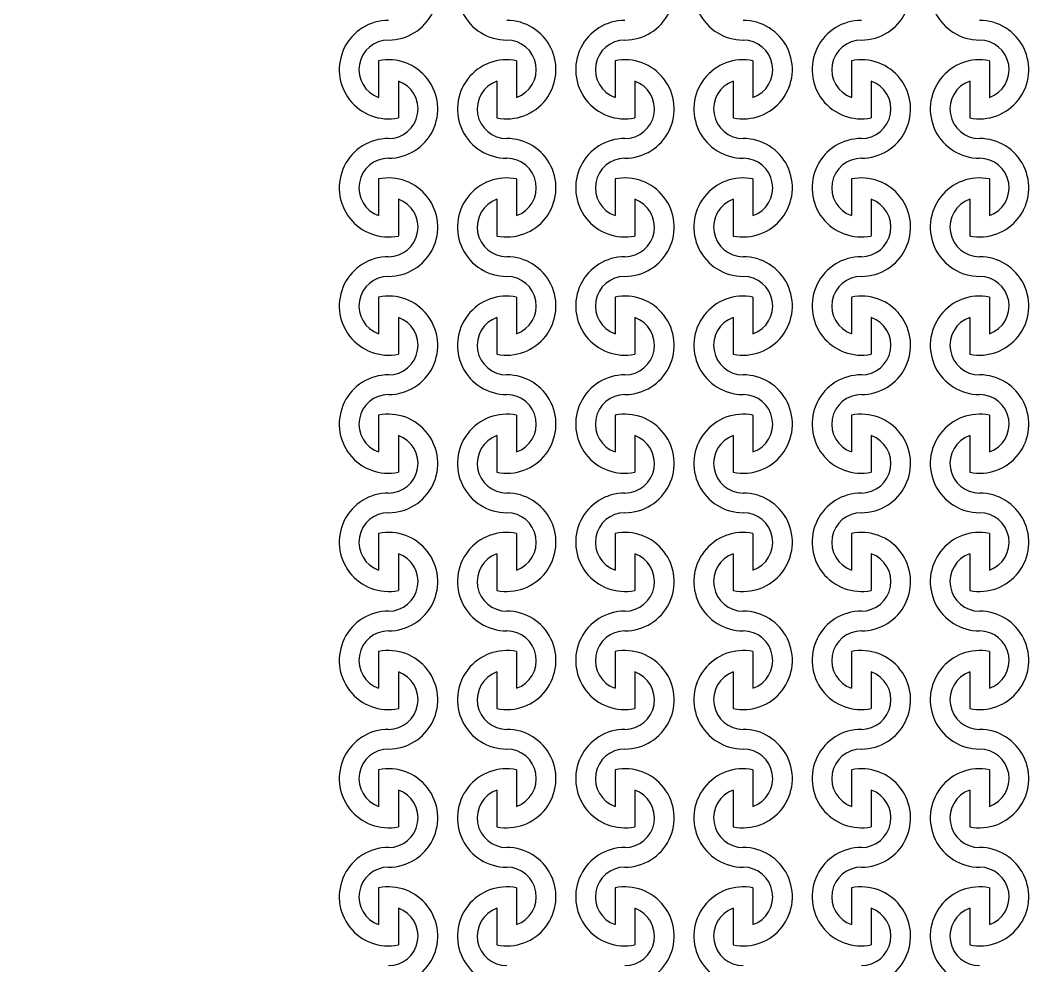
# Model space of a CAD drawing. Header units: millimetres. Extents: x 45556 to 173556, y 25313 to 153313.
# Drawn here: x 132320 to 134905, y 105288 to 107688 of the extents above; entities that cross this region are included whole.
import ezdxf

# ---------------------------------------------------------------- set-up
doc = ezdxf.new("R2010")
doc.units = ezdxf.units.MM
doc.layers.add('CLEAR', color=140, linetype='Continuous')

msp = doc.modelspace()

# ---------------------------------------------------------------- linework, layer by layer
for radius in [25000, 15000]:
    msp.add_circle((127056.2, 103313.2), radius)
at = {"layer": 'CLEAR'}
for p, q in [((133229.8, 107585.7), (133229.8, 107492.5)), ((133229.8, 107585.7), (133229.8, 107492.5)), ((133229.8, 107585.7), (133229.8, 107492.5)), ((133229.8, 107585.7), (133229.8, 107492.5)), ((133579.8, 107585.7), (133579.8, 107492.5)), ((133579.8, 107585.7), (133579.8, 107492.5)), ((133579.8, 107585.7), (133579.8, 107492.5)), ((133579.8, 107585.7), (133579.8, 107492.5)), ((133829.8, 107585.7), (133829.8, 107492.5)), ((133829.8, 107585.7), (133829.8, 107492.5)), ((133829.8, 107585.7), (133829.8, 107492.5)), ((133829.8, 107585.7), (133829.8, 107492.5)), ((134179.8, 107585.7), (134179.8, 107492.5)), ((134179.8, 107585.7), (134179.8, 107492.5)), ((134179.8, 107585.7), (134179.8, 107492.5)), ((134179.8, 107585.7), (134179.8, 107492.5)), ((134429.8, 107585.7), (134429.8, 107492.5)), ((134429.8, 107585.7), (134429.8, 107492.5)), ((134429.8, 107585.7), (134429.8, 107492.5)), ((134429.8, 107585.7), (134429.8, 107492.5)), ((134779.8, 107585.7), (134779.8, 107492.5)), ((134779.8, 107585.7), (134779.8, 107492.5)), ((134779.8, 107585.7), (134779.8, 107492.5)), ((134779.8, 107585.7), (134779.8, 107492.5)), ((133279.8, 107533.9), (133279.8, 107440.8)), ((133279.8, 107533.9), (133279.8, 107440.8)), ((133279.8, 107533.9), (133279.8, 107440.8)), ((133279.8, 107533.9), (133279.8, 107440.8)), ((133529.8, 107533.9), (133529.8, 107440.8)), ((133529.8, 107533.9), (133529.8, 107440.8)), ((133529.8, 107533.9), (133529.8, 107440.8)), ((133529.8, 107533.9), (133529.8, 107440.8)), ((133879.8, 107533.9), (133879.8, 107440.8)), ((133879.8, 107533.9), (133879.8, 107440.8)), ((133879.8, 107533.9), (133879.8, 107440.8)), ((133879.8, 107533.9), (133879.8, 107440.8)), ((134129.8, 107533.9), (134129.8, 107440.8)), ((134129.8, 107533.9), (134129.8, 107440.8)), ((134129.8, 107533.9), (134129.8, 107440.8)), ((134129.8, 107533.9), (134129.8, 107440.8)), ((134479.8, 107533.9), (134479.8, 107440.8)), ((134479.8, 107533.9), (134479.8, 107440.8)), ((134479.8, 107533.9), (134479.8, 107440.8)), ((134479.8, 107533.9), (134479.8, 107440.8)), ((134729.8, 107533.9), (134729.8, 107440.8)), ((134729.8, 107533.9), (134729.8, 107440.8)), ((134729.8, 107533.9), (134729.8, 107440.8)), ((134729.8, 107533.9), (134729.8, 107440.8)), ((133229.8, 107285.7), (133229.8, 107192.5)), ((133229.8, 107285.7), (133229.8, 107192.5)), ((133229.8, 107285.7), (133229.8, 107192.5)), ((133229.8, 107285.7), (133229.8, 107192.5)), ((133579.8, 107285.7), (133579.8, 107192.5)), ((133579.8, 107285.7), (133579.8, 107192.5)), ((133579.8, 107285.7), (133579.8, 107192.5)), ((133579.8, 107285.7), (133579.8, 107192.5)), ((133829.8, 107285.7), (133829.8, 107192.5)), ((133829.8, 107285.7), (133829.8, 107192.5)), ((133829.8, 107285.7), (133829.8, 107192.5)), ((133829.8, 107285.7), (133829.8, 107192.5)), ((134179.8, 107285.7), (134179.8, 107192.5)), ((134179.8, 107285.7), (134179.8, 107192.5)), ((134179.8, 107285.7), (134179.8, 107192.5)), ((134179.8, 107285.7), (134179.8, 107192.5)), ((134429.8, 107285.7), (134429.8, 107192.5)), ((134429.8, 107285.7), (134429.8, 107192.5)), ((134429.8, 107285.7), (134429.8, 107192.5)), ((134429.8, 107285.7), (134429.8, 107192.5)), ((134779.8, 107285.7), (134779.8, 107192.5)), ((134779.8, 107285.7), (134779.8, 107192.5)), ((134779.8, 107285.7), (134779.8, 107192.5)), ((134779.8, 107285.7), (134779.8, 107192.5)), ((133279.8, 107233.9), (133279.8, 107140.8)), ((133279.8, 107233.9), (133279.8, 107140.8)), ((133279.8, 107233.9), (133279.8, 107140.8)), ((133279.8, 107233.9), (133279.8, 107140.8)), ((133529.8, 107233.9), (133529.8, 107140.8)), ((133529.8, 107233.9), (133529.8, 107140.8)), ((133529.8, 107233.9), (133529.8, 107140.8)), ((133529.8, 107233.9), (133529.8, 107140.8)), ((133879.8, 107233.9), (133879.8, 107140.8)), ((133879.8, 107233.9), (133879.8, 107140.8)), ((133879.8, 107233.9), (133879.8, 107140.8)), ((133879.8, 107233.9), (133879.8, 107140.8)), ((134129.8, 107233.9), (134129.8, 107140.8)), ((134129.8, 107233.9), (134129.8, 107140.8)), ((134129.8, 107233.9), (134129.8, 107140.8)), ((134129.8, 107233.9), (134129.8, 107140.8)), ((134479.8, 107233.9), (134479.8, 107140.8)), ((134479.8, 107233.9), (134479.8, 107140.8)), ((134479.8, 107233.9), (134479.8, 107140.8)), ((134479.8, 107233.9), (134479.8, 107140.8)), ((134729.8, 107233.9), (134729.8, 107140.8)), ((134729.8, 107233.9), (134729.8, 107140.8)), ((134729.8, 107233.9), (134729.8, 107140.8)), ((134729.8, 107233.9), (134729.8, 107140.8)), ((133229.8, 106985.7), (133229.8, 106892.5)), ((133229.8, 106985.7), (133229.8, 106892.5)), ((133229.8, 106985.7), (133229.8, 106892.5)), ((133229.8, 106985.7), (133229.8, 106892.5)), ((133579.8, 106985.7), (133579.8, 106892.5)), ((133579.8, 106985.7), (133579.8, 106892.5)), ((133579.8, 106985.7), (133579.8, 106892.5)), ((133579.8, 106985.7), (133579.8, 106892.5)), ((133829.8, 106985.7), (133829.8, 106892.5)), ((133829.8, 106985.7), (133829.8, 106892.5)), ((133829.8, 106985.7), (133829.8, 106892.5)), ((133829.8, 106985.7), (133829.8, 106892.5)), ((134179.8, 106985.7), (134179.8, 106892.5)), ((134179.8, 106985.7), (134179.8, 106892.5)), ((134179.8, 106985.7), (134179.8, 106892.5)), ((134179.8, 106985.7), (134179.8, 106892.5)), ((134429.8, 106985.7), (134429.8, 106892.5)), ((134429.8, 106985.7), (134429.8, 106892.5)), ((134429.8, 106985.7), (134429.8, 106892.5)), ((134429.8, 106985.7), (134429.8, 106892.5)), ((134779.8, 106985.7), (134779.8, 106892.5)), ((134779.8, 106985.7), (134779.8, 106892.5)), ((134779.8, 106985.7), (134779.8, 106892.5)), ((134779.8, 106985.7), (134779.8, 106892.5)), ((133279.8, 106933.9), (133279.8, 106840.8)), ((133279.8, 106933.9), (133279.8, 106840.8)), ((133279.8, 106933.9), (133279.8, 106840.8)), ((133279.8, 106933.9), (133279.8, 106840.8)), ((133529.8, 106933.9), (133529.8, 106840.8)), ((133529.8, 106933.9), (133529.8, 106840.8)), ((133529.8, 106933.9), (133529.8, 106840.8)), ((133529.8, 106933.9), (133529.8, 106840.8)), ((133879.8, 106933.9), (133879.8, 106840.8)), ((133879.8, 106933.9), (133879.8, 106840.8)), ((133879.8, 106933.9), (133879.8, 106840.8)), ((133879.8, 106933.9), (133879.8, 106840.8)), ((134129.8, 106933.9), (134129.8, 106840.8)), ((134129.8, 106933.9), (134129.8, 106840.8)), ((134129.8, 106933.9), (134129.8, 106840.8)), ((134129.8, 106933.9), (134129.8, 106840.8)), ((134479.8, 106933.9), (134479.8, 106840.8)), ((134479.8, 106933.9), (134479.8, 106840.8)), ((134479.8, 106933.9), (134479.8, 106840.8)), ((134479.8, 106933.9), (134479.8, 106840.8)), ((134729.8, 106933.9), (134729.8, 106840.8)), ((134729.8, 106933.9), (134729.8, 106840.8)), ((134729.8, 106933.9), (134729.8, 106840.8)), ((134729.8, 106933.9), (134729.8, 106840.8)), ((133229.8, 106685.7), (133229.8, 106592.5)), ((133229.8, 106685.7), (133229.8, 106592.5)), ((133229.8, 106685.7), (133229.8, 106592.5)), ((133229.8, 106685.7), (133229.8, 106592.5)), ((133579.8, 106685.7), (133579.8, 106592.5)), ((133579.8, 106685.7), (133579.8, 106592.5)), ((133579.8, 106685.7), (133579.8, 106592.5)), ((133579.8, 106685.7), (133579.8, 106592.5)), ((133829.8, 106685.7), (133829.8, 106592.5)), ((133829.8, 106685.7), (133829.8, 106592.5)), ((133829.8, 106685.7), (133829.8, 106592.5)), ((133829.8, 106685.7), (133829.8, 106592.5)), ((134179.8, 106685.7), (134179.8, 106592.5)), ((134179.8, 106685.7), (134179.8, 106592.5)), ((134179.8, 106685.7), (134179.8, 106592.5)), ((134179.8, 106685.7), (134179.8, 106592.5)), ((134429.8, 106685.7), (134429.8, 106592.5)), ((134429.8, 106685.7), (134429.8, 106592.5)), ((134429.8, 106685.7), (134429.8, 106592.5)), ((134429.8, 106685.7), (134429.8, 106592.5)), ((134779.8, 106685.7), (134779.8, 106592.5)), ((134779.8, 106685.7), (134779.8, 106592.5)), ((134779.8, 106685.7), (134779.8, 106592.5)), ((134779.8, 106685.7), (134779.8, 106592.5)), ((133279.8, 106633.9), (133279.8, 106540.8)), ((133279.8, 106633.9), (133279.8, 106540.8)), ((133279.8, 106633.9), (133279.8, 106540.8)), ((133279.8, 106633.9), (133279.8, 106540.8)), ((133529.8, 106633.9), (133529.8, 106540.8)), ((133529.8, 106633.9), (133529.8, 106540.8)), ((133529.8, 106633.9), (133529.8, 106540.8)), ((133529.8, 106633.9), (133529.8, 106540.8)), ((133879.8, 106633.9), (133879.8, 106540.8)), ((133879.8, 106633.9), (133879.8, 106540.8)), ((133879.8, 106633.9), (133879.8, 106540.8)), ((133879.8, 106633.9), (133879.8, 106540.8)), ((134129.8, 106633.9), (134129.8, 106540.8)), ((134129.8, 106633.9), (134129.8, 106540.8)), ((134129.8, 106633.9), (134129.8, 106540.8)), ((134129.8, 106633.9), (134129.8, 106540.8)), ((134479.8, 106633.9), (134479.8, 106540.8)), ((134479.8, 106633.9), (134479.8, 106540.8)), ((134479.8, 106633.9), (134479.8, 106540.8)), ((134479.8, 106633.9), (134479.8, 106540.8)), ((134729.8, 106633.9), (134729.8, 106540.8)), ((134729.8, 106633.9), (134729.8, 106540.8)), ((134729.8, 106633.9), (134729.8, 106540.8)), ((134729.8, 106633.9), (134729.8, 106540.8)), ((133229.8, 106385.7), (133229.8, 106292.5)), ((133229.8, 106385.7), (133229.8, 106292.5)), ((133229.8, 106385.7), (133229.8, 106292.5)), ((133229.8, 106385.7), (133229.8, 106292.5)), ((133579.8, 106385.7), (133579.8, 106292.5)), ((133579.8, 106385.7), (133579.8, 106292.5)), ((133579.8, 106385.7), (133579.8, 106292.5)), ((133579.8, 106385.7), (133579.8, 106292.5)), ((133829.8, 106385.7), (133829.8, 106292.5)), ((133829.8, 106385.7), (133829.8, 106292.5)), ((133829.8, 106385.7), (133829.8, 106292.5)), ((133829.8, 106385.7), (133829.8, 106292.5)), ((134179.8, 106385.7), (134179.8, 106292.5)), ((134179.8, 106385.7), (134179.8, 106292.5)), ((134179.8, 106385.7), (134179.8, 106292.5)), ((134179.8, 106385.7), (134179.8, 106292.5)), ((134429.8, 106385.7), (134429.8, 106292.5)), ((134429.8, 106385.7), (134429.8, 106292.5)), ((134429.8, 106385.7), (134429.8, 106292.5)), ((134429.8, 106385.7), (134429.8, 106292.5)), ((134779.8, 106385.7), (134779.8, 106292.5)), ((134779.8, 106385.7), (134779.8, 106292.5)), ((134779.8, 106385.7), (134779.8, 106292.5)), ((134779.8, 106385.7), (134779.8, 106292.5)), ((133279.8, 106333.9), (133279.8, 106240.8)), ((133279.8, 106333.9), (133279.8, 106240.8)), ((133279.8, 106333.9), (133279.8, 106240.8)), ((133279.8, 106333.9), (133279.8, 106240.8)), ((133529.8, 106333.9), (133529.8, 106240.8)), ((133529.8, 106333.9), (133529.8, 106240.8)), ((133529.8, 106333.9), (133529.8, 106240.8)), ((133529.8, 106333.9), (133529.8, 106240.8)), ((133879.8, 106333.9), (133879.8, 106240.8)), ((133879.8, 106333.9), (133879.8, 106240.8)), ((133879.8, 106333.9), (133879.8, 106240.8)), ((133879.8, 106333.9), (133879.8, 106240.8)), ((134129.8, 106333.9), (134129.8, 106240.8)), ((134129.8, 106333.9), (134129.8, 106240.8)), ((134129.8, 106333.9), (134129.8, 106240.8)), ((134129.8, 106333.9), (134129.8, 106240.8)), ((134479.8, 106333.9), (134479.8, 106240.8)), ((134479.8, 106333.9), (134479.8, 106240.8)), ((134479.8, 106333.9), (134479.8, 106240.8)), ((134479.8, 106333.9), (134479.8, 106240.8)), ((134729.8, 106333.9), (134729.8, 106240.8)), ((134729.8, 106333.9), (134729.8, 106240.8)), ((134729.8, 106333.9), (134729.8, 106240.8)), ((134729.8, 106333.9), (134729.8, 106240.8)), ((133229.8, 106085.7), (133229.8, 105992.5)), ((133229.8, 106085.7), (133229.8, 105992.5)), ((133229.8, 106085.7), (133229.8, 105992.5)), ((133229.8, 106085.7), (133229.8, 105992.5)), ((133579.8, 106085.7), (133579.8, 105992.5)), ((133579.8, 106085.7), (133579.8, 105992.5)), ((133579.8, 106085.7), (133579.8, 105992.5)), ((133579.8, 106085.7), (133579.8, 105992.5)), ((133829.8, 106085.7), (133829.8, 105992.5)), ((133829.8, 106085.7), (133829.8, 105992.5)), ((133829.8, 106085.7), (133829.8, 105992.5)), ((133829.8, 106085.7), (133829.8, 105992.5)), ((134179.8, 106085.7), (134179.8, 105992.5)), ((134179.8, 106085.7), (134179.8, 105992.5)), ((134179.8, 106085.7), (134179.8, 105992.5)), ((134179.8, 106085.7), (134179.8, 105992.5)), ((134429.8, 106085.7), (134429.8, 105992.5)), ((134429.8, 106085.7), (134429.8, 105992.5)), ((134429.8, 106085.7), (134429.8, 105992.5)), ((134429.8, 106085.7), (134429.8, 105992.5)), ((134779.8, 106085.7), (134779.8, 105992.5)), ((134779.8, 106085.7), (134779.8, 105992.5)), ((134779.8, 106085.7), (134779.8, 105992.5)), ((134779.8, 106085.7), (134779.8, 105992.5)), ((133279.8, 106033.9), (133279.8, 105940.8)), ((133279.8, 106033.9), (133279.8, 105940.8)), ((133279.8, 106033.9), (133279.8, 105940.8)), ((133279.8, 106033.9), (133279.8, 105940.8)), ((133529.8, 106033.9), (133529.8, 105940.8)), ((133529.8, 106033.9), (133529.8, 105940.8)), ((133529.8, 106033.9), (133529.8, 105940.8)), ((133529.8, 106033.9), (133529.8, 105940.8)), ((133879.8, 106033.9), (133879.8, 105940.8)), ((133879.8, 106033.9), (133879.8, 105940.8)), ((133879.8, 106033.9), (133879.8, 105940.8)), ((133879.8, 106033.9), (133879.8, 105940.8)), ((134129.8, 106033.9), (134129.8, 105940.8)), ((134129.8, 106033.9), (134129.8, 105940.8)), ((134129.8, 106033.9), (134129.8, 105940.8)), ((134129.8, 106033.9), (134129.8, 105940.8)), ((134479.8, 106033.9), (134479.8, 105940.8)), ((134479.8, 106033.9), (134479.8, 105940.8)), ((134479.8, 106033.9), (134479.8, 105940.8)), ((134479.8, 106033.9), (134479.8, 105940.8)), ((134729.8, 106033.9), (134729.8, 105940.8)), ((134729.8, 106033.9), (134729.8, 105940.8)), ((134729.8, 106033.9), (134729.8, 105940.8)), ((134729.8, 106033.9), (134729.8, 105940.8)), ((133229.8, 105785.7), (133229.8, 105692.5)), ((133229.8, 105785.7), (133229.8, 105692.5)), ((133229.8, 105785.7), (133229.8, 105692.5)), ((133229.8, 105785.7), (133229.8, 105692.5)), ((133579.8, 105785.7), (133579.8, 105692.5)), ((133579.8, 105785.7), (133579.8, 105692.5)), ((133579.8, 105785.7), (133579.8, 105692.5)), ((133579.8, 105785.7), (133579.8, 105692.5)), ((133829.8, 105785.7), (133829.8, 105692.5)), ((133829.8, 105785.7), (133829.8, 105692.5)), ((133829.8, 105785.7), (133829.8, 105692.5)), ((133829.8, 105785.7), (133829.8, 105692.5)), ((134179.8, 105785.7), (134179.8, 105692.5)), ((134179.8, 105785.7), (134179.8, 105692.5)), ((134179.8, 105785.7), (134179.8, 105692.5)), ((134179.8, 105785.7), (134179.8, 105692.5)), ((134429.8, 105785.7), (134429.8, 105692.5)), ((134429.8, 105785.7), (134429.8, 105692.5)), ((134429.8, 105785.7), (134429.8, 105692.5)), ((134429.8, 105785.7), (134429.8, 105692.5)), ((134779.8, 105785.7), (134779.8, 105692.5)), ((134779.8, 105785.7), (134779.8, 105692.5)), ((134779.8, 105785.7), (134779.8, 105692.5)), ((134779.8, 105785.7), (134779.8, 105692.5)), ((133279.8, 105733.9), (133279.8, 105640.8)), ((133279.8, 105733.9), (133279.8, 105640.8)), ((133279.8, 105733.9), (133279.8, 105640.8)), ((133279.8, 105733.9), (133279.8, 105640.8)), ((133529.8, 105733.9), (133529.8, 105640.8)), ((133529.8, 105733.9), (133529.8, 105640.8)), ((133529.8, 105733.9), (133529.8, 105640.8)), ((133529.8, 105733.9), (133529.8, 105640.8)), ((133879.8, 105733.9), (133879.8, 105640.8)), ((133879.8, 105733.9), (133879.8, 105640.8)), ((133879.8, 105733.9), (133879.8, 105640.8)), ((133879.8, 105733.9), (133879.8, 105640.8)), ((134129.8, 105733.9), (134129.8, 105640.8)), ((134129.8, 105733.9), (134129.8, 105640.8)), ((134129.8, 105733.9), (134129.8, 105640.8)), ((134129.8, 105733.9), (134129.8, 105640.8)), ((134479.8, 105733.9), (134479.8, 105640.8)), ((134479.8, 105733.9), (134479.8, 105640.8)), ((134479.8, 105733.9), (134479.8, 105640.8)), ((134479.8, 105733.9), (134479.8, 105640.8)), ((134729.8, 105733.9), (134729.8, 105640.8)), ((134729.8, 105733.9), (134729.8, 105640.8)), ((134729.8, 105733.9), (134729.8, 105640.8)), ((134729.8, 105733.9), (134729.8, 105640.8)), ((133229.8, 105485.7), (133229.8, 105392.5)), ((133229.8, 105485.7), (133229.8, 105392.5)), ((133229.8, 105485.7), (133229.8, 105392.5)), ((133229.8, 105485.7), (133229.8, 105392.5)), ((133579.8, 105485.7), (133579.8, 105392.5)), ((133579.8, 105485.7), (133579.8, 105392.5)), ((133579.8, 105485.7), (133579.8, 105392.5)), ((133579.8, 105485.7), (133579.8, 105392.5)), ((133829.8, 105485.7), (133829.8, 105392.5)), ((133829.8, 105485.7), (133829.8, 105392.5)), ((133829.8, 105485.7), (133829.8, 105392.5)), ((133829.8, 105485.7), (133829.8, 105392.5)), ((134179.8, 105485.7), (134179.8, 105392.5)), ((134179.8, 105485.7), (134179.8, 105392.5)), ((134179.8, 105485.7), (134179.8, 105392.5)), ((134179.8, 105485.7), (134179.8, 105392.5)), ((134429.8, 105485.7), (134429.8, 105392.5)), ((134429.8, 105485.7), (134429.8, 105392.5)), ((134429.8, 105485.7), (134429.8, 105392.5)), ((134429.8, 105485.7), (134429.8, 105392.5)), ((134779.8, 105485.7), (134779.8, 105392.5)), ((134779.8, 105485.7), (134779.8, 105392.5)), ((134779.8, 105485.7), (134779.8, 105392.5)), ((134779.8, 105485.7), (134779.8, 105392.5)), ((133279.8, 105433.9), (133279.8, 105340.8)), ((133279.8, 105433.9), (133279.8, 105340.8)), ((133279.8, 105433.9), (133279.8, 105340.8)), ((133279.8, 105433.9), (133279.8, 105340.8)), ((133529.8, 105433.9), (133529.8, 105340.8)), ((133529.8, 105433.9), (133529.8, 105340.8)), ((133529.8, 105433.9), (133529.8, 105340.8)), ((133529.8, 105433.9), (133529.8, 105340.8)), ((133879.8, 105433.9), (133879.8, 105340.8)), ((133879.8, 105433.9), (133879.8, 105340.8)), ((133879.8, 105433.9), (133879.8, 105340.8)), ((133879.8, 105433.9), (133879.8, 105340.8)), ((134129.8, 105433.9), (134129.8, 105340.8)), ((134129.8, 105433.9), (134129.8, 105340.8)), ((134129.8, 105433.9), (134129.8, 105340.8)), ((134129.8, 105433.9), (134129.8, 105340.8)), ((134479.8, 105433.9), (134479.8, 105340.8)), ((134479.8, 105433.9), (134479.8, 105340.8)), ((134479.8, 105433.9), (134479.8, 105340.8)), ((134479.8, 105433.9), (134479.8, 105340.8)), ((134729.8, 105433.9), (134729.8, 105340.8)), ((134729.8, 105433.9), (134729.8, 105340.8)), ((134729.8, 105433.9), (134729.8, 105340.8)), ((134729.8, 105433.9), (134729.8, 105340.8))]:
    msp.add_line(p, q, dxfattribs=at)
for centre, radius, start, end in [((133254.8, 107763.2), 125, 270, 101.537), ((133254.8, 107763.2), 125, 270, 101.537), ((133554.8, 107763.2), 125, 78.463, 270), ((133554.8, 107763.2), 125, 78.463, 270), ((133854.8, 107763.2), 125, 270, 101.537), ((133854.8, 107763.2), 125, 270, 101.537), ((134154.8, 107763.2), 125, 78.463, 270), ((134154.8, 107763.2), 125, 78.463, 270), ((134454.8, 107763.2), 125, 270, 101.537), ((134454.8, 107763.2), 125, 270, 101.537), ((134754.8, 107763.2), 125, 78.463, 270), ((134754.8, 107763.2), 125, 78.463, 270), ((133254.8, 107563.2), 125, 90, 281.537), ((133254.8, 107563.2), 125, 90, 281.537), ((133554.8, 107563.2), 125, 258.463, 90), ((133554.8, 107563.2), 125, 258.463, 90), ((133854.8, 107563.2), 125, 90, 281.537), ((133854.8, 107563.2), 125, 90, 281.537), ((134154.8, 107563.2), 125, 258.463, 90), ((134154.8, 107563.2), 125, 258.463, 90), ((134454.8, 107563.2), 125, 90, 281.537), ((134454.8, 107563.2), 125, 90, 281.537), ((134754.8, 107563.2), 125, 258.463, 90), ((134754.8, 107563.2), 125, 258.463, 90), ((133254.8, 107563.2), 75, 90, 250.5288), ((133254.8, 107563.2), 75, 90, 250.5288), ((133554.8, 107563.2), 75, 289.4712, 90), ((133554.8, 107563.2), 75, 289.4712, 90), ((133854.8, 107563.2), 75, 90, 250.5288), ((133854.8, 107563.2), 75, 90, 250.5288), ((134154.8, 107563.2), 75, 289.4712, 90), ((134154.8, 107563.2), 75, 289.4712, 90), ((134454.8, 107563.2), 75, 90, 250.5288), ((134454.8, 107563.2), 75, 90, 250.5288), ((134754.8, 107563.2), 75, 289.4712, 90), ((134754.8, 107563.2), 75, 289.4712, 90), ((133254.8, 107463.2), 125, 270, 101.537), ((133254.8, 107463.2), 125, 270, 101.537), ((133554.8, 107463.2), 125, 78.463, 270), ((133554.8, 107463.2), 125, 78.463, 270), ((133854.8, 107463.2), 125, 270, 101.537), ((133854.8, 107463.2), 125, 270, 101.537), ((134154.8, 107463.2), 125, 78.463, 270), ((134154.8, 107463.2), 125, 78.463, 270), ((134454.8, 107463.2), 125, 270, 101.537), ((134454.8, 107463.2), 125, 270, 101.537), ((134754.8, 107463.2), 125, 78.463, 270), ((134754.8, 107463.2), 125, 78.463, 270), ((133254.8, 107463.2), 75, 270, 70.5288), ((133254.8, 107463.2), 75, 270, 70.5288), ((133554.8, 107463.2), 75, 109.4712, 270), ((133554.8, 107463.2), 75, 109.4712, 270), ((133854.8, 107463.2), 75, 270, 70.5288), ((133854.8, 107463.2), 75, 270, 70.5288), ((134154.8, 107463.2), 75, 109.4712, 270), ((134154.8, 107463.2), 75, 109.4712, 270), ((134454.8, 107463.2), 75, 270, 70.5288), ((134454.8, 107463.2), 75, 270, 70.5288), ((134754.8, 107463.2), 75, 109.4712, 270), ((134754.8, 107463.2), 75, 109.4712, 270), ((133254.8, 107263.2), 125, 90, 281.537), ((133254.8, 107263.2), 125, 90, 281.537), ((133554.8, 107263.2), 125, 258.463, 90), ((133554.8, 107263.2), 125, 258.463, 90), ((133854.8, 107263.2), 125, 90, 281.537), ((133854.8, 107263.2), 125, 90, 281.537), ((134154.8, 107263.2), 125, 258.463, 90), ((134154.8, 107263.2), 125, 258.463, 90), ((134454.8, 107263.2), 125, 90, 281.537), ((134454.8, 107263.2), 125, 90, 281.537), ((134754.8, 107263.2), 125, 258.463, 90), ((134754.8, 107263.2), 125, 258.463, 90), ((133254.8, 107263.2), 75, 90, 250.5288), ((133254.8, 107263.2), 75, 90, 250.5288), ((133554.8, 107263.2), 75, 289.4712, 90), ((133554.8, 107263.2), 75, 289.4712, 90), ((133854.8, 107263.2), 75, 90, 250.5288), ((133854.8, 107263.2), 75, 90, 250.5288), ((134154.8, 107263.2), 75, 289.4712, 90), ((134154.8, 107263.2), 75, 289.4712, 90), ((134454.8, 107263.2), 75, 90, 250.5288), ((134454.8, 107263.2), 75, 90, 250.5288), ((134754.8, 107263.2), 75, 289.4712, 90), ((134754.8, 107263.2), 75, 289.4712, 90), ((133254.8, 107163.2), 125, 270, 101.537), ((133254.8, 107163.2), 125, 270, 101.537), ((133554.8, 107163.2), 125, 78.463, 270), ((133554.8, 107163.2), 125, 78.463, 270), ((133854.8, 107163.2), 125, 270, 101.537), ((133854.8, 107163.2), 125, 270, 101.537), ((134154.8, 107163.2), 125, 78.463, 270), ((134154.8, 107163.2), 125, 78.463, 270), ((134454.8, 107163.2), 125, 270, 101.537), ((134454.8, 107163.2), 125, 270, 101.537), ((134754.8, 107163.2), 125, 78.463, 270), ((134754.8, 107163.2), 125, 78.463, 270), ((133254.8, 107163.2), 75, 270, 70.5288), ((133254.8, 107163.2), 75, 270, 70.5288), ((133554.8, 107163.2), 75, 109.4712, 270), ((133554.8, 107163.2), 75, 109.4712, 270), ((133854.8, 107163.2), 75, 270, 70.5288), ((133854.8, 107163.2), 75, 270, 70.5288), ((134154.8, 107163.2), 75, 109.4712, 270), ((134154.8, 107163.2), 75, 109.4712, 270), ((134454.8, 107163.2), 75, 270, 70.5288), ((134454.8, 107163.2), 75, 270, 70.5288), ((134754.8, 107163.2), 75, 109.4712, 270), ((134754.8, 107163.2), 75, 109.4712, 270), ((133254.8, 106963.2), 125, 90, 281.537), ((133254.8, 106963.2), 125, 90, 281.537), ((133554.8, 106963.2), 125, 258.463, 90), ((133554.8, 106963.2), 125, 258.463, 90), ((133854.8, 106963.2), 125, 90, 281.537), ((133854.8, 106963.2), 125, 90, 281.537), ((134154.8, 106963.2), 125, 258.463, 90), ((134154.8, 106963.2), 125, 258.463, 90), ((134454.8, 106963.2), 125, 90, 281.537), ((134454.8, 106963.2), 125, 90, 281.537), ((134754.8, 106963.2), 125, 258.463, 90), ((134754.8, 106963.2), 125, 258.463, 90), ((133254.8, 106963.2), 75, 90, 250.5288), ((133254.8, 106963.2), 75, 90, 250.5288), ((133554.8, 106963.2), 75, 289.4712, 90), ((133554.8, 106963.2), 75, 289.4712, 90), ((133854.8, 106963.2), 75, 90, 250.5288), ((133854.8, 106963.2), 75, 90, 250.5288), ((134154.8, 106963.2), 75, 289.4712, 90), ((134154.8, 106963.2), 75, 289.4712, 90), ((134454.8, 106963.2), 75, 90, 250.5288), ((134454.8, 106963.2), 75, 90, 250.5288), ((134754.8, 106963.2), 75, 289.4712, 90), ((134754.8, 106963.2), 75, 289.4712, 90), ((133254.8, 106863.2), 125, 270, 101.537), ((133254.8, 106863.2), 125, 270, 101.537), ((133554.8, 106863.2), 125, 78.463, 270), ((133554.8, 106863.2), 125, 78.463, 270), ((133854.8, 106863.2), 125, 270, 101.537), ((133854.8, 106863.2), 125, 270, 101.537), ((134154.8, 106863.2), 125, 78.463, 270), ((134154.8, 106863.2), 125, 78.463, 270), ((134454.8, 106863.2), 125, 270, 101.537), ((134454.8, 106863.2), 125, 270, 101.537), ((134754.8, 106863.2), 125, 78.463, 270), ((134754.8, 106863.2), 125, 78.463, 270), ((133254.8, 106863.2), 75, 270, 70.5288), ((133254.8, 106863.2), 75, 270, 70.5288), ((133554.8, 106863.2), 75, 109.4712, 270), ((133554.8, 106863.2), 75, 109.4712, 270), ((133854.8, 106863.2), 75, 270, 70.5288), ((133854.8, 106863.2), 75, 270, 70.5288), ((134154.8, 106863.2), 75, 109.4712, 270), ((134154.8, 106863.2), 75, 109.4712, 270), ((134454.8, 106863.2), 75, 270, 70.5288), ((134454.8, 106863.2), 75, 270, 70.5288), ((134754.8, 106863.2), 75, 109.4712, 270), ((134754.8, 106863.2), 75, 109.4712, 270), ((133254.8, 106663.2), 125, 90, 281.537), ((133254.8, 106663.2), 125, 90, 281.537), ((133554.8, 106663.2), 125, 258.463, 90), ((133554.8, 106663.2), 125, 258.463, 90), ((133854.8, 106663.2), 125, 90, 281.537), ((133854.8, 106663.2), 125, 90, 281.537), ((134154.8, 106663.2), 125, 258.463, 90), ((134154.8, 106663.2), 125, 258.463, 90), ((134454.8, 106663.2), 125, 90, 281.537), ((134454.8, 106663.2), 125, 90, 281.537), ((134754.8, 106663.2), 125, 258.463, 90), ((134754.8, 106663.2), 125, 258.463, 90), ((133254.8, 106663.2), 75, 90, 250.5288), ((133254.8, 106663.2), 75, 90, 250.5288), ((133554.8, 106663.2), 75, 289.4712, 90), ((133554.8, 106663.2), 75, 289.4712, 90), ((133854.8, 106663.2), 75, 90, 250.5288), ((133854.8, 106663.2), 75, 90, 250.5288), ((134154.8, 106663.2), 75, 289.4712, 90), ((134154.8, 106663.2), 75, 289.4712, 90), ((134454.8, 106663.2), 75, 90, 250.5288), ((134454.8, 106663.2), 75, 90, 250.5288), ((134754.8, 106663.2), 75, 289.4712, 90), ((134754.8, 106663.2), 75, 289.4712, 90), ((133254.8, 106563.2), 125, 270, 101.537), ((133254.8, 106563.2), 125, 270, 101.537), ((133554.8, 106563.2), 125, 78.463, 270), ((133554.8, 106563.2), 125, 78.463, 270), ((133854.8, 106563.2), 125, 270, 101.537), ((133854.8, 106563.2), 125, 270, 101.537), ((134154.8, 106563.2), 125, 78.463, 270), ((134154.8, 106563.2), 125, 78.463, 270), ((134454.8, 106563.2), 125, 270, 101.537), ((134454.8, 106563.2), 125, 270, 101.537), ((134754.8, 106563.2), 125, 78.463, 270), ((134754.8, 106563.2), 125, 78.463, 270), ((133254.8, 106563.2), 75, 270, 70.5288), ((133254.8, 106563.2), 75, 270, 70.5288), ((133554.8, 106563.2), 75, 109.4712, 270), ((133554.8, 106563.2), 75, 109.4712, 270), ((133854.8, 106563.2), 75, 270, 70.5288), ((133854.8, 106563.2), 75, 270, 70.5288), ((134154.8, 106563.2), 75, 109.4712, 270), ((134154.8, 106563.2), 75, 109.4712, 270), ((134454.8, 106563.2), 75, 270, 70.5288), ((134454.8, 106563.2), 75, 270, 70.5288), ((134754.8, 106563.2), 75, 109.4712, 270), ((134754.8, 106563.2), 75, 109.4712, 270), ((133254.8, 106363.2), 125, 90, 281.537), ((133254.8, 106363.2), 125, 90, 281.537), ((133554.8, 106363.2), 125, 258.463, 90), ((133554.8, 106363.2), 125, 258.463, 90), ((133854.8, 106363.2), 125, 90, 281.537), ((133854.8, 106363.2), 125, 90, 281.537), ((134154.8, 106363.2), 125, 258.463, 90), ((134154.8, 106363.2), 125, 258.463, 90), ((134454.8, 106363.2), 125, 90, 281.537), ((134454.8, 106363.2), 125, 90, 281.537), ((134754.8, 106363.2), 125, 258.463, 90), ((134754.8, 106363.2), 125, 258.463, 90), ((133254.8, 106363.2), 75, 90, 250.5288), ((133254.8, 106363.2), 75, 90, 250.5288), ((133554.8, 106363.2), 75, 289.4712, 90), ((133554.8, 106363.2), 75, 289.4712, 90), ((133854.8, 106363.2), 75, 90, 250.5288), ((133854.8, 106363.2), 75, 90, 250.5288), ((134154.8, 106363.2), 75, 289.4712, 90), ((134154.8, 106363.2), 75, 289.4712, 90), ((134454.8, 106363.2), 75, 90, 250.5288), ((134454.8, 106363.2), 75, 90, 250.5288), ((134754.8, 106363.2), 75, 289.4712, 90), ((134754.8, 106363.2), 75, 289.4712, 90), ((133254.8, 106263.2), 125, 270, 101.537), ((133254.8, 106263.2), 125, 270, 101.537), ((133554.8, 106263.2), 125, 78.463, 270), ((133554.8, 106263.2), 125, 78.463, 270), ((133854.8, 106263.2), 125, 270, 101.537), ((133854.8, 106263.2), 125, 270, 101.537), ((134154.8, 106263.2), 125, 78.463, 270), ((134154.8, 106263.2), 125, 78.463, 270), ((134454.8, 106263.2), 125, 270, 101.537), ((134454.8, 106263.2), 125, 270, 101.537), ((134754.8, 106263.2), 125, 78.463, 270), ((134754.8, 106263.2), 125, 78.463, 270), ((133254.8, 106263.2), 75, 270, 70.5288), ((133254.8, 106263.2), 75, 270, 70.5288), ((133554.8, 106263.2), 75, 109.4712, 270), ((133554.8, 106263.2), 75, 109.4712, 270), ((133854.8, 106263.2), 75, 270, 70.5288), ((133854.8, 106263.2), 75, 270, 70.5288), ((134154.8, 106263.2), 75, 109.4712, 270), ((134154.8, 106263.2), 75, 109.4712, 270), ((134454.8, 106263.2), 75, 270, 70.5288), ((134454.8, 106263.2), 75, 270, 70.5288), ((134754.8, 106263.2), 75, 109.4712, 270), ((134754.8, 106263.2), 75, 109.4712, 270), ((133254.8, 106063.2), 125, 90, 281.537), ((133254.8, 106063.2), 125, 90, 281.537), ((133554.8, 106063.2), 125, 258.463, 90), ((133554.8, 106063.2), 125, 258.463, 90), ((133854.8, 106063.2), 125, 90, 281.537), ((133854.8, 106063.2), 125, 90, 281.537), ((134154.8, 106063.2), 125, 258.463, 90), ((134154.8, 106063.2), 125, 258.463, 90), ((134454.8, 106063.2), 125, 90, 281.537), ((134454.8, 106063.2), 125, 90, 281.537), ((134754.8, 106063.2), 125, 258.463, 90), ((134754.8, 106063.2), 125, 258.463, 90), ((133254.8, 106063.2), 75, 90, 250.5288), ((133254.8, 106063.2), 75, 90, 250.5288), ((133554.8, 106063.2), 75, 289.4712, 90), ((133554.8, 106063.2), 75, 289.4712, 90), ((133854.8, 106063.2), 75, 90, 250.5288), ((133854.8, 106063.2), 75, 90, 250.5288), ((134154.8, 106063.2), 75, 289.4712, 90), ((134154.8, 106063.2), 75, 289.4712, 90), ((134454.8, 106063.2), 75, 90, 250.5288), ((134454.8, 106063.2), 75, 90, 250.5288), ((134754.8, 106063.2), 75, 289.4712, 90), ((134754.8, 106063.2), 75, 289.4712, 90), ((133254.8, 105963.2), 125, 270, 101.537), ((133254.8, 105963.2), 125, 270, 101.537), ((133554.8, 105963.2), 125, 78.463, 270), ((133554.8, 105963.2), 125, 78.463, 270), ((133854.8, 105963.2), 125, 270, 101.537), ((133854.8, 105963.2), 125, 270, 101.537), ((134154.8, 105963.2), 125, 78.463, 270), ((134154.8, 105963.2), 125, 78.463, 270), ((134454.8, 105963.2), 125, 270, 101.537), ((134454.8, 105963.2), 125, 270, 101.537), ((134754.8, 105963.2), 125, 78.463, 270), ((134754.8, 105963.2), 125, 78.463, 270), ((133254.8, 105963.2), 75, 270, 70.5288), ((133254.8, 105963.2), 75, 270, 70.5288), ((133554.8, 105963.2), 75, 109.4712, 270), ((133554.8, 105963.2), 75, 109.4712, 270), ((133854.8, 105963.2), 75, 270, 70.5288), ((133854.8, 105963.2), 75, 270, 70.5288), ((134154.8, 105963.2), 75, 109.4712, 270), ((134154.8, 105963.2), 75, 109.4712, 270), ((134454.8, 105963.2), 75, 270, 70.5288), ((134454.8, 105963.2), 75, 270, 70.5288), ((134754.8, 105963.2), 75, 109.4712, 270), ((134754.8, 105963.2), 75, 109.4712, 270), ((133254.8, 105763.2), 125, 90, 281.537), ((133254.8, 105763.2), 125, 90, 281.537), ((133554.8, 105763.2), 125, 258.463, 90), ((133554.8, 105763.2), 125, 258.463, 90), ((133854.8, 105763.2), 125, 90, 281.537), ((133854.8, 105763.2), 125, 90, 281.537), ((134154.8, 105763.2), 125, 258.463, 90), ((134154.8, 105763.2), 125, 258.463, 90), ((134454.8, 105763.2), 125, 90, 281.537), ((134454.8, 105763.2), 125, 90, 281.537), ((134754.8, 105763.2), 125, 258.463, 90), ((134754.8, 105763.2), 125, 258.463, 90), ((133254.8, 105763.2), 75, 90, 250.5288), ((133254.8, 105763.2), 75, 90, 250.5288), ((133554.8, 105763.2), 75, 289.4712, 90), ((133554.8, 105763.2), 75, 289.4712, 90), ((133854.8, 105763.2), 75, 90, 250.5288), ((133854.8, 105763.2), 75, 90, 250.5288), ((134154.8, 105763.2), 75, 289.4712, 90), ((134154.8, 105763.2), 75, 289.4712, 90), ((134454.8, 105763.2), 75, 90, 250.5288), ((134454.8, 105763.2), 75, 90, 250.5288), ((134754.8, 105763.2), 75, 289.4712, 90), ((134754.8, 105763.2), 75, 289.4712, 90), ((133254.8, 105663.2), 125, 270, 101.537), ((133254.8, 105663.2), 125, 270, 101.537), ((133554.8, 105663.2), 125, 78.463, 270), ((133554.8, 105663.2), 125, 78.463, 270), ((133854.8, 105663.2), 125, 270, 101.537), ((133854.8, 105663.2), 125, 270, 101.537), ((134154.8, 105663.2), 125, 78.463, 270), ((134154.8, 105663.2), 125, 78.463, 270), ((134454.8, 105663.2), 125, 270, 101.537), ((134454.8, 105663.2), 125, 270, 101.537), ((134754.8, 105663.2), 125, 78.463, 270), ((134754.8, 105663.2), 125, 78.463, 270), ((133254.8, 105663.2), 75, 270, 70.5288), ((133254.8, 105663.2), 75, 270, 70.5288), ((133554.8, 105663.2), 75, 109.4712, 270), ((133554.8, 105663.2), 75, 109.4712, 270), ((133854.8, 105663.2), 75, 270, 70.5288), ((133854.8, 105663.2), 75, 270, 70.5288), ((134154.8, 105663.2), 75, 109.4712, 270), ((134154.8, 105663.2), 75, 109.4712, 270), ((134454.8, 105663.2), 75, 270, 70.5288), ((134454.8, 105663.2), 75, 270, 70.5288), ((134754.8, 105663.2), 75, 109.4712, 270), ((134754.8, 105663.2), 75, 109.4712, 270), ((133254.8, 105463.2), 125, 90, 281.537), ((133254.8, 105463.2), 125, 90, 281.537), ((133554.8, 105463.2), 125, 258.463, 90), ((133554.8, 105463.2), 125, 258.463, 90), ((133854.8, 105463.2), 125, 90, 281.537), ((133854.8, 105463.2), 125, 90, 281.537), ((134154.8, 105463.2), 125, 258.463, 90), ((134154.8, 105463.2), 125, 258.463, 90), ((134454.8, 105463.2), 125, 90, 281.537), ((134454.8, 105463.2), 125, 90, 281.537), ((134754.8, 105463.2), 125, 258.463, 90), ((134754.8, 105463.2), 125, 258.463, 90), ((133254.8, 105463.2), 75, 90, 250.5288), ((133254.8, 105463.2), 75, 90, 250.5288), ((133554.8, 105463.2), 75, 289.4712, 90), ((133554.8, 105463.2), 75, 289.4712, 90), ((133854.8, 105463.2), 75, 90, 250.5288), ((133854.8, 105463.2), 75, 90, 250.5288), ((134154.8, 105463.2), 75, 289.4712, 90), ((134154.8, 105463.2), 75, 289.4712, 90), ((134454.8, 105463.2), 75, 90, 250.5288), ((134454.8, 105463.2), 75, 90, 250.5288), ((134754.8, 105463.2), 75, 289.4712, 90), ((134754.8, 105463.2), 75, 289.4712, 90), ((133254.8, 105363.2), 125, 270, 101.537), ((133254.8, 105363.2), 125, 270, 101.537), ((133554.8, 105363.2), 125, 78.463, 270), ((133554.8, 105363.2), 125, 78.463, 270), ((133854.8, 105363.2), 125, 270, 101.537), ((133854.8, 105363.2), 125, 270, 101.537), ((134154.8, 105363.2), 125, 78.463, 270), ((134154.8, 105363.2), 125, 78.463, 270), ((134454.8, 105363.2), 125, 270, 101.537), ((134454.8, 105363.2), 125, 270, 101.537), ((134754.8, 105363.2), 125, 78.463, 270), ((134754.8, 105363.2), 125, 78.463, 270), ((133254.8, 105363.2), 75, 270, 70.5288), ((133254.8, 105363.2), 75, 270, 70.5288), ((133554.8, 105363.2), 75, 109.4712, 270), ((133554.8, 105363.2), 75, 109.4712, 270), ((133854.8, 105363.2), 75, 270, 70.5288), ((133854.8, 105363.2), 75, 270, 70.5288), ((134154.8, 105363.2), 75, 109.4712, 270), ((134154.8, 105363.2), 75, 109.4712, 270), ((134454.8, 105363.2), 75, 270, 70.5288), ((134454.8, 105363.2), 75, 270, 70.5288), ((134754.8, 105363.2), 75, 109.4712, 270), ((134754.8, 105363.2), 75, 109.4712, 270)]:
    msp.add_arc(centre, radius, start, end, dxfattribs=at)

doc.saveas('drawing.dxf')
